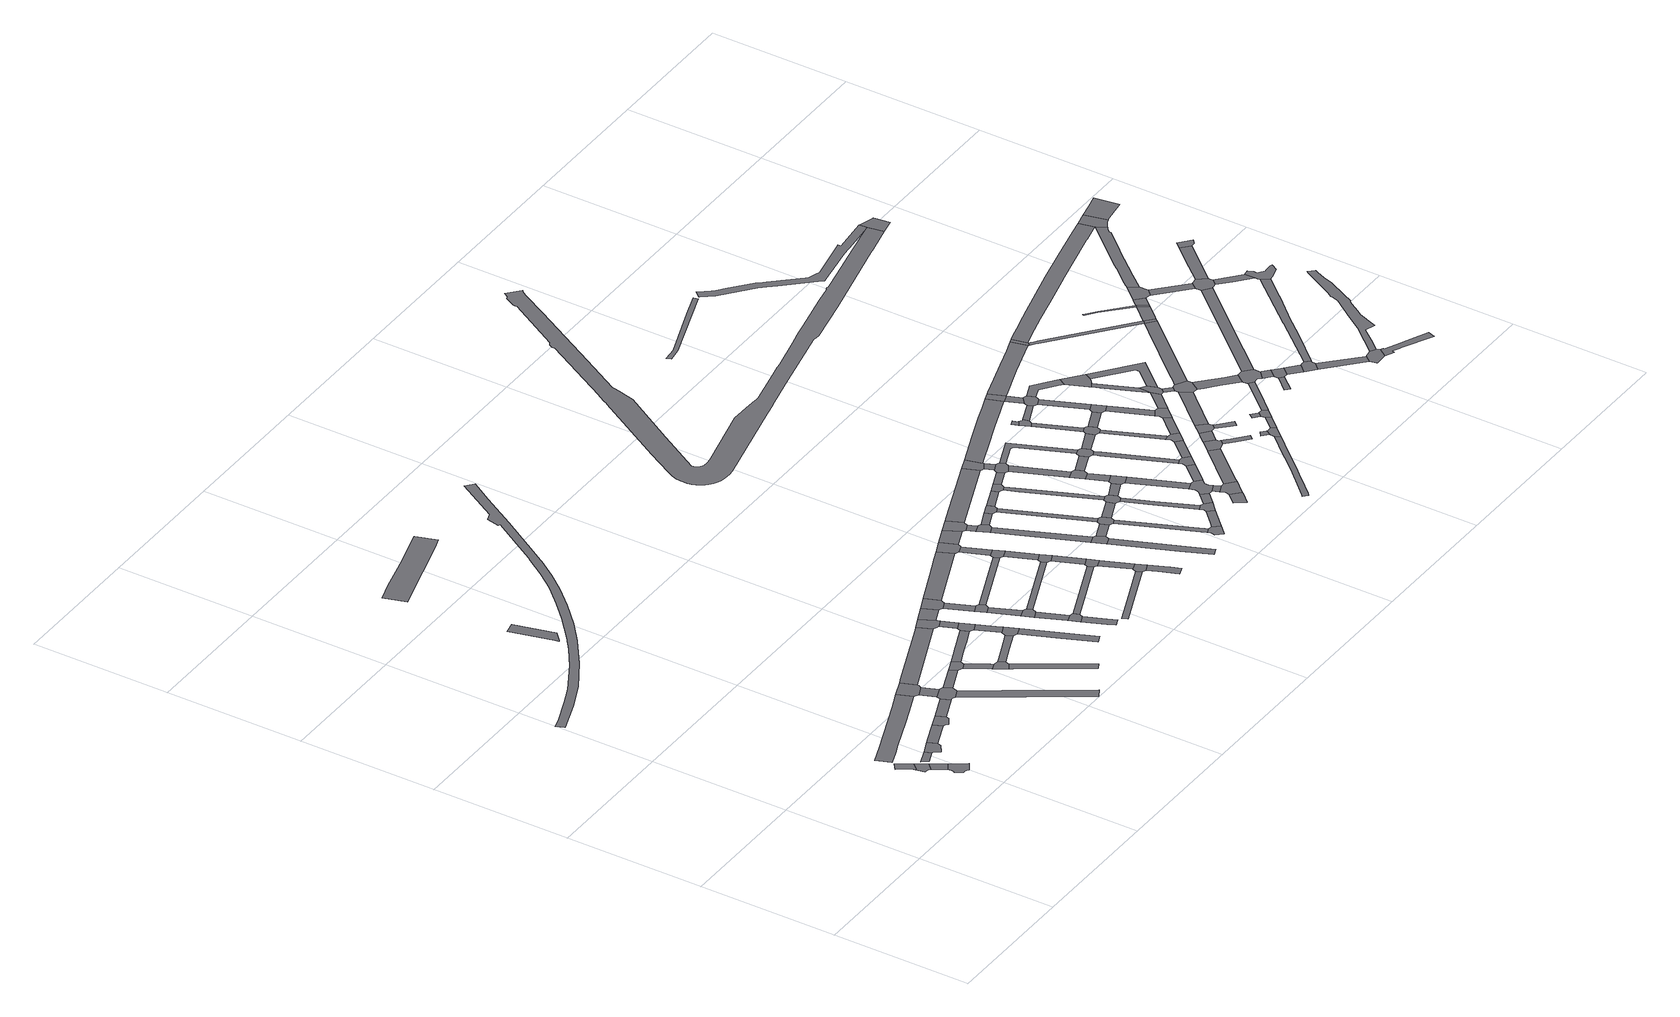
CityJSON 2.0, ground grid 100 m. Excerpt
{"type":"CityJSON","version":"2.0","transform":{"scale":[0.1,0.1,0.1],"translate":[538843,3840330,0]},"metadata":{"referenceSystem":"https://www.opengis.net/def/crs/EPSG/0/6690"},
"CityObjects":{
"road1":{"type":"Road","attributes":{"RoadStructureAttribute.sectionType":"1"},"geometry":[{"type":"MultiSurface","lod":"1","boundaries":[[[0,1,2,3,4,5,6,7,8,9,10]]]}]},
"road2":{"type":"Road","geometry":[{"type":"MultiSurface","lod":"1","boundaries":[[[10,9,11,12,13,14,15,16]]]}]},
"road3":{"type":"Road","attributes":{"RoadStructureAttribute.sectionType":"1"},"geometry":[{"type":"MultiSurface","lod":"1","boundaries":[[[16,15,17,18]]]}]},
"road4":{"type":"Road","geometry":[{"type":"MultiSurface","lod":"1","boundaries":[[[19,18,17,20,21,22,23,24,25,26,27,28,29,30,31,32,33]]]}]},
"road5":{"type":"Road","geometry":[{"type":"MultiSurface","lod":"1","boundaries":[[[34,35,36,37]]]}]},
"road6":{"type":"Road","geometry":[{"type":"MultiSurface","lod":"1","boundaries":[[[38,34,37,39,40,41,42]]]}]},
"road7":{"type":"Road","attributes":{"RoadStructureAttribute.sectionType":"1"},"geometry":[{"type":"MultiSurface","lod":"1","boundaries":[[[43,44,45,46,47,48,49,50,51,52,53]]]}]},
"road8":{"type":"Road","attributes":{"RoadStructureAttribute.sectionType":"1"},"geometry":[{"type":"MultiSurface","lod":"1","boundaries":[[[54,55,38,42,56,57]]]}]},
"road9":{"type":"Road","geometry":[{"type":"MultiSurface","lod":"1","boundaries":[[[58,54,57,59,60,61,62]]]}]},
"road10":{"type":"Road","attributes":{"RoadStructureAttribute.sectionType":"1"},"geometry":[{"type":"MultiSurface","lod":"1","boundaries":[[[63,58,62,64]]]}]},
"road11":{"type":"Road","attributes":{"RoadStructureAttribute.sectionType":"1"},"geometry":[{"type":"MultiSurface","lod":"1","boundaries":[[[65,66,67,68,69,70]]]}]},
"road12":{"type":"Road","geometry":[{"type":"MultiSurface","lod":"1","boundaries":[[[71,43,53,72,73,74,75,76]]]}]},
"road13":{"type":"Road","attributes":{"RoadStructureAttribute.sectionType":"1"},"geometry":[{"type":"MultiSurface","lod":"1","boundaries":[[[73,72,77,78]]]}]},
"road14":{"type":"Road","geometry":[{"type":"MultiSurface","lod":"1","boundaries":[[[79,80,78,77,81,63,64,82,83,84,85,86,87,88,89,90,91]]]}]},
"road15":{"type":"Road","attributes":{"RoadStructureAttribute.sectionType":"1"},"geometry":[{"type":"MultiSurface","lod":"1","boundaries":[[[92,93,86,85,94,95,96,97]]]}]},
"road16":{"type":"Road","attributes":{"RoadStructureAttribute.sectionType":"1"},"geometry":[{"type":"MultiSurface","lod":"1","boundaries":[[[98,91,90,99]]]}]},
"road17":{"type":"Road","attributes":{"RoadStructureAttribute.sectionType":"1"},"geometry":[{"type":"MultiSurface","lod":"1","boundaries":[[[100,101,102,103,104,105,106,107,108,109,110,111,112,113,114,115,116,117,118,119,120,121,122,123,124,125,126,127,128,129,130,131,132,133,134,135,136]]]}]},
"road18":{"type":"Road","geometry":[{"type":"MultiSurface","lod":"1","boundaries":[[[137,98,99,138,139,140]]]}]},
"road19":{"type":"Road","attributes":{"RoadStructureAttribute.sectionType":"1"},"geometry":[{"type":"MultiSurface","lod":"1","boundaries":[[[141,139,138,142,143]]]}]},
"road20":{"type":"Road","attributes":{"RoadStructureAttribute.sectionType":"1"},"geometry":[{"type":"MultiSurface","lod":"1","boundaries":[[[144,145,146,71,76,147]]]}]},
"road21":{"type":"Road","geometry":[{"type":"MultiSurface","lod":"1","boundaries":[[[143,142,148,149,150,151]]]}]},
"road22":{"type":"Road","attributes":{"RoadStructureAttribute.sectionType":"1"},"geometry":[{"type":"MultiSurface","lod":"1","boundaries":[[[152,153,154,155,156,157,158,159,160,161,162]]]}]},
"road23":{"type":"Road","attributes":{"RoadStructureAttribute.sectionType":"1"},"geometry":[{"type":"MultiSurface","lod":"1","boundaries":[[[163,149,148,164,165,166,167,168]]]}]},
"road24":{"type":"Road","attributes":{"RoadStructureAttribute.sectionType":"1"},"geometry":[{"type":"MultiSurface","lod":"1","boundaries":[[[169,170,171,172,173,137,140,174,175,176,177,178]]]}]},
"road25":{"type":"Road","attributes":{"RoadStructureAttribute.sectionType":"1"},"geometry":[{"type":"MultiSurface","lod":"1","boundaries":[[[179,180,181,151,150,182,183]]]}]},
"road26":{"type":"Road","geometry":[{"type":"MultiSurface","lod":"1","boundaries":[[[184,144,147,185,186,187,188,189,190,191]]]}]},
"road27":{"type":"Road","attributes":{"RoadStructureAttribute.sectionType":"1"},"geometry":[{"type":"MultiSurface","lod":"1","boundaries":[[[188,187,192,193]]]}]},
"road28":{"type":"Road","geometry":[{"type":"MultiSurface","lod":"1","boundaries":[[[193,192,194,195,169,178,196,197]]]}]},
"road29":{"type":"Road","attributes":{"RoadStructureAttribute.sectionType":"1"},"geometry":[{"type":"MultiSurface","lod":"1","boundaries":[[[198,197,196,199,200,201]]]}]},
"road30":{"type":"Road","geometry":[{"type":"MultiSurface","lod":"1","boundaries":[[[201,200,179,183,202,203]]]}]},
"road31":{"type":"Road","attributes":{"RoadStructureAttribute.sectionType":"1"},"geometry":[{"type":"MultiSurface","lod":"1","boundaries":[[[204,184,191,205]]]}]},
"road32":{"type":"Road","attributes":{"RoadStructureAttribute.sectionType":"1"},"geometry":[{"type":"MultiSurface","lod":"1","boundaries":[[[206,203,202,207,208,209]]]}]},
"road33":{"type":"Road","geometry":[{"type":"MultiSurface","lod":"1","boundaries":[[[210,204,205,211,212,213,214,215,216,217]]]}]},
"road34":{"type":"Road","attributes":{"RoadStructureAttribute.sectionType":"1"},"geometry":[{"type":"MultiSurface","lod":"1","boundaries":[[[214,213,218,219]]]}]},
"road35":{"type":"Road","geometry":[{"type":"MultiSurface","lod":"1","boundaries":[[[219,218,220,221,222,223]]]}]},
"road36":{"type":"Road","attributes":{"RoadStructureAttribute.sectionType":"1"},"geometry":[{"type":"MultiSurface","lod":"1","boundaries":[[[221,220,224,225]]]}]},
"road37":{"type":"Road","geometry":[{"type":"MultiSurface","lod":"1","boundaries":[[[225,224,226,227,228,229]]]}]},
"road38":{"type":"Road","attributes":{"RoadStructureAttribute.sectionType":"1"},"geometry":[{"type":"MultiSurface","lod":"1","boundaries":[[[227,226,230,231]]]}]},
"road39":{"type":"Road","geometry":[{"type":"MultiSurface","lod":"1","boundaries":[[[231,230,232,233,234,235]]]}]},
"road40":{"type":"Road","attributes":{"RoadStructureAttribute.sectionType":"1"},"geometry":[{"type":"MultiSurface","lod":"1","boundaries":[[[236,233,232,237,238,239,240]]]}]},
"road41":{"type":"Road","attributes":{"RoadStructureAttribute.sectionType":"1"},"geometry":[{"type":"MultiSurface","lod":"1","boundaries":[[[241,242,243,210,217,244]]]}]},
"road42":{"type":"Road","attributes":{"RoadStructureAttribute.sectionType":"1"},"geometry":[{"type":"MultiSurface","lod":"1","boundaries":[[[245,223,222,246]]]}]},
"road43":{"type":"Road","attributes":{"RoadStructureAttribute.sectionType":"1"},"geometry":[{"type":"MultiSurface","lod":"1","boundaries":[[[247,229,228,248]]]}]},
"road44":{"type":"Road","attributes":{"RoadStructureAttribute.sectionType":"1"},"geometry":[{"type":"MultiSurface","lod":"1","boundaries":[[[249,235,234,250,251]]]}]},
"road45":{"type":"Road","attributes":{"RoadStructureAttribute.sectionType":"1"},"geometry":[{"type":"MultiSurface","lod":"1","boundaries":[[[252,253,254,255,256,257,258]]]}]},
"road46":{"type":"Road","geometry":[{"type":"MultiSurface","lod":"1","boundaries":[[[259,241,244,260,261,262,263,264,265,266]]]}]},
"road47":{"type":"Road","attributes":{"RoadStructureAttribute.sectionType":"1"},"geometry":[{"type":"MultiSurface","lod":"1","boundaries":[[[263,262,267,268,269,270]]]}]},
"road48":{"type":"Road","geometry":[{"type":"MultiSurface","lod":"1","boundaries":[[[270,269,245,246,271,272]]]}]},
"road49":{"type":"Road","attributes":{"RoadStructureAttribute.sectionType":"1"},"geometry":[{"type":"MultiSurface","lod":"1","boundaries":[[[272,271,273,274]]]}]},
"road50":{"type":"Road","geometry":[{"type":"MultiSurface","lod":"1","boundaries":[[[274,273,247,248,275,276]]]}]},
"road51":{"type":"Road","attributes":{"RoadStructureAttribute.sectionType":"1"},"geometry":[{"type":"MultiSurface","lod":"1","boundaries":[[[276,275,277,278]]]}]},
"road52":{"type":"Road","geometry":[{"type":"MultiSurface","lod":"1","boundaries":[[[278,277,249,251,279,280]]]}]},
"road53":{"type":"Road","attributes":{"RoadStructureAttribute.sectionType":"1"},"geometry":[{"type":"MultiSurface","lod":"1","boundaries":[[[280,279,281,282]]]}]},
"road54":{"type":"Road","attributes":{"RoadStructureAttribute.sectionType":"1"},"geometry":[{"type":"MultiSurface","lod":"1","boundaries":[[[283,259,266,284]]]}]},
"road55":{"type":"Road","geometry":[{"type":"MultiSurface","lod":"1","boundaries":[[[282,281,252,258,285,286]]]}]},
"road56":{"type":"Road","attributes":{"RoadStructureAttribute.sectionType":"1"},"geometry":[{"type":"MultiSurface","lod":"1","boundaries":[[[287,288,289,286,285,290,291,292]]]}]},
"road57":{"type":"Road","geometry":[{"type":"MultiSurface","lod":"1","boundaries":[[[293,283,284,294,295,296,297,298]]]}]},
"road58":{"type":"Road","attributes":{"RoadStructureAttribute.sectionType":"1"},"geometry":[{"type":"MultiSurface","lod":"1","boundaries":[[[299,296,295,300,301]]]}]},
"road59":{"type":"Road","geometry":[{"type":"MultiSurface","lod":"1","boundaries":[[[301,300,302,303,304,305]]]}]},
"road60":{"type":"Road","attributes":{"RoadStructureAttribute.sectionType":"1"},"geometry":[{"type":"MultiSurface","lod":"1","boundaries":[[[303,302,306,307]]]}]},
"road61":{"type":"Road","geometry":[{"type":"MultiSurface","lod":"1","boundaries":[[[307,306,308,309,310,311]]]}]},
"road62":{"type":"Road","attributes":{"RoadStructureAttribute.sectionType":"1"},"geometry":[{"type":"MultiSurface","lod":"1","boundaries":[[[312,305,304,313]]]}]},
"road63":{"type":"Road","attributes":{"RoadStructureAttribute.sectionType":"1"},"geometry":[{"type":"MultiSurface","lod":"1","boundaries":[[[314,309,308,315,316,317]]]}]},
"road64":{"type":"Road","attributes":{"RoadStructureAttribute.sectionType":"1"},"geometry":[{"type":"MultiSurface","lod":"1","boundaries":[[[318,311,310,319]]]}]},
"road65":{"type":"Road","geometry":[{"type":"MultiSurface","lod":"1","boundaries":[[[320,321,312,313,322,323,324]]]}]},
"road66":{"type":"Road","attributes":{"RoadStructureAttribute.sectionType":"1"},"geometry":[{"type":"MultiSurface","lod":"1","boundaries":[[[323,322,325,326]]]}]},
"road67":{"type":"Road","geometry":[{"type":"MultiSurface","lod":"1","boundaries":[[[326,325,318,319,327,328,329,330]]]}]},
"road68":{"type":"Road","attributes":{"RoadStructureAttribute.sectionType":"1"},"geometry":[{"type":"MultiSurface","lod":"1","boundaries":[[[331,332,293,298,333]]]}]},
"road69":{"type":"Road","attributes":{"RoadStructureAttribute.sectionType":"1"},"geometry":[{"type":"MultiSurface","lod":"1","boundaries":[[[334,335,336,328,327,337,338,339,340,341]]]}]},
"road70":{"type":"Road","attributes":{"RoadStructureAttribute.sectionType":"1"},"geometry":[{"type":"MultiSurface","lod":"1","boundaries":[[[342,320,324,343]]]}]},
"road71":{"type":"Road","geometry":[{"type":"MultiSurface","lod":"1","boundaries":[[[341,340,344,345,346,347,348,349]]]}]},
"road72":{"type":"Road","attributes":{"RoadStructureAttribute.sectionType":"1"},"geometry":[{"type":"MultiSurface","lod":"1","boundaries":[[[350,330,329,351]]]}]},
"road73":{"type":"Road","geometry":[{"type":"MultiSurface","lod":"1","boundaries":[[[352,342,343,353,354,355,356]]]}]},
"road74":{"type":"Road","attributes":{"RoadStructureAttribute.sectionType":"1"},"geometry":[{"type":"MultiSurface","lod":"1","boundaries":[[[357,354,353,358,359,360,361]]]}]},
"road75":{"type":"Road","attributes":{"RoadStructureAttribute.sectionType":"1"},"geometry":[{"type":"MultiSurface","lod":"1","boundaries":[[[362,363,349,348,364,365]]]}]},
"road76":{"type":"Road","geometry":[{"type":"MultiSurface","lod":"1","boundaries":[[[361,360,350,351,366,367,368,369]]]}]},
"road77":{"type":"Road","attributes":{"RoadStructureAttribute.sectionType":"1"},"geometry":[{"type":"MultiSurface","lod":"1","boundaries":[[[370,352,356,371]]]}]},
"road78":{"type":"Road","attributes":{"RoadStructureAttribute.sectionType":"1"},"geometry":[{"type":"MultiSurface","lod":"1","boundaries":[[[372,367,366,373,374,375,376]]]}]},
"road79":{"type":"Road","geometry":[{"type":"MultiSurface","lod":"1","boundaries":[[[376,375,377,362,365,378,379]]]}]},
"road80":{"type":"Road","attributes":{"RoadStructureAttribute.sectionType":"1"},"geometry":[{"type":"MultiSurface","lod":"1","boundaries":[[[380,369,368,381]]]}]},
"road81":{"type":"Road","geometry":[{"type":"MultiSurface","lod":"1","boundaries":[[[382,331,333,383,384,385,386,387]]]}]},
"road82":{"type":"Road","attributes":{"RoadStructureAttribute.sectionType":"1"},"geometry":[{"type":"MultiSurface","lod":"1","boundaries":[[[386,385,388,389]]]}]},
"road83":{"type":"Road","geometry":[{"type":"MultiSurface","lod":"1","boundaries":[[[389,388,370,371,390,391,392,393]]]}]},
"road84":{"type":"Road","attributes":{"RoadStructureAttribute.sectionType":"1"},"geometry":[{"type":"MultiSurface","lod":"1","boundaries":[[[394,379,378,395]]]}]},
"road85":{"type":"Road","attributes":{"RoadStructureAttribute.sectionType":"1"},"geometry":[{"type":"MultiSurface","lod":"1","boundaries":[[[391,390,396,397]]]}]},
"road86":{"type":"Road","geometry":[{"type":"MultiSurface","lod":"1","boundaries":[[[397,396,398,399,400,401]]]}]},
"road87":{"type":"Road","attributes":{"RoadStructureAttribute.sectionType":"1"},"geometry":[{"type":"MultiSurface","lod":"1","boundaries":[[[399,398,402,403]]]}]},
"road88":{"type":"Road","geometry":[{"type":"MultiSurface","lod":"1","boundaries":[[[403,402,380,381,404,405]]]}]},
"road89":{"type":"Road","attributes":{"RoadStructureAttribute.sectionType":"1"},"geometry":[{"type":"MultiSurface","lod":"1","boundaries":[[[406,407,408,409,410]]]}]},
"road90":{"type":"Road","attributes":{"RoadStructureAttribute.sectionType":"1"},"geometry":[{"type":"MultiSurface","lod":"1","boundaries":[[[405,404,411,412]]]}]},
"road91":{"type":"Road","geometry":[{"type":"MultiSurface","lod":"1","boundaries":[[[412,411,413,414,394,395,415,416,417,418,419,420,421,422,423,424]]]}]},
"road92":{"type":"Road","attributes":{"RoadStructureAttribute.sectionType":"1"},"geometry":[{"type":"MultiSurface","lod":"1","boundaries":[[[419,418,425,426]]]}]},
"road93":{"type":"Road","geometry":[{"type":"MultiSurface","lod":"1","boundaries":[[[427,426,425,428,429,406,410,430,431,432]]]}]},
"road94":{"type":"Road","attributes":{"RoadStructureAttribute.sectionType":"1"},"geometry":[{"type":"MultiSurface","lod":"1","boundaries":[[[433,401,400,434]]]}]},
"road95":{"type":"Road","attributes":{"RoadStructureAttribute.sectionType":"1"},"geometry":[{"type":"MultiSurface","lod":"1","boundaries":[[[435,393,392,436,437,438,439,440]]]}]},
"road96":{"type":"Road","attributes":{"RoadStructureAttribute.sectionType":"1"},"geometry":[{"type":"MultiSurface","lod":"1","boundaries":[[[441,424,423,442]]]}]},
"road97":{"type":"Road","geometry":[{"type":"MultiSurface","lod":"1","boundaries":[[[440,439,433,434,443,444,445,446]]]}]},
"road98":{"type":"Road","attributes":{"RoadStructureAttribute.sectionType":"1"},"geometry":[{"type":"MultiSurface","lod":"1","boundaries":[[[447,448,444,443,449,450,451,452]]]}]},
"road99":{"type":"Road","attributes":{"RoadStructureAttribute.sectionType":"1"},"geometry":[{"type":"MultiSurface","lod":"1","boundaries":[[[453,454,455,456,382,387,457,458,459,460,461,462]]]}]},
"road100":{"type":"Road","geometry":[{"type":"MultiSurface","lod":"1","boundaries":[[[452,451,463,441,442,464,465]]]}]},
"road101":{"type":"Road","attributes":{"RoadStructureAttribute.sectionType":"1"},"geometry":[{"type":"MultiSurface","lod":"1","boundaries":[[[466,432,431,467,468,469]]]}]},
"road102":{"type":"Road","attributes":{"RoadStructureAttribute.sectionType":"1"},"geometry":[{"type":"MultiSurface","lod":"1","boundaries":[[[470,446,445,471]]]}]},
"road103":{"type":"Road","geometry":[{"type":"MultiSurface","lod":"1","boundaries":[[[472,473,474,475,476]]]}]},
"road104":{"type":"Road","attributes":{"RoadStructureAttribute.sectionType":"1"},"geometry":[{"type":"MultiSurface","lod":"1","boundaries":[[[477,465,464,478]]]}]},
"road105":{"type":"Road","geometry":[{"type":"MultiSurface","lod":"1","boundaries":[[[479,480,476,475,481,482,483,484]]]}]},
"road106":{"type":"Road","attributes":{"RoadStructureAttribute.sectionType":"1"},"geometry":[{"type":"MultiSurface","lod":"1","boundaries":[[[485,486,487,488,489,490,491,492,493,494,495,496,497,498,499]]]}]},
"road107":{"type":"Road","attributes":{"RoadStructureAttribute.sectionType":"1"},"geometry":[{"type":"MultiSurface","lod":"1","boundaries":[[[500,482,481,501,502,503]]]}]},
"road108":{"type":"Road","geometry":[{"type":"MultiSurface","lod":"1","boundaries":[[[504,503,502,505,470,471,506,507,508,509,510]]]}]},
"road109":{"type":"Road","attributes":{"RoadStructureAttribute.sectionType":"1"},"geometry":[{"type":"MultiSurface","lod":"1","boundaries":[[[511,507,506,512,513]]]}]},
"road110":{"type":"Road","geometry":[{"type":"MultiSurface","lod":"1","boundaries":[[[514,466,469,515,516,517,518,519]]]}]},
"road111":{"type":"Road","geometry":[{"type":"MultiSurface","lod":"1","boundaries":[[[513,512,520,477,478,521,522]]]}]},
"road112":{"type":"Road","attributes":{"RoadStructureAttribute.sectionType":"1"},"geometry":[{"type":"MultiSurface","lod":"1","boundaries":[[[523,484,483,524]]]}]},
"road113":{"type":"Road","attributes":{"RoadStructureAttribute.sectionType":"1"},"geometry":[{"type":"MultiSurface","lod":"1","boundaries":[[[525,510,509,526]]]}]},
"road114":{"type":"Road","attributes":{"RoadStructureAttribute.sectionType":"1"},"geometry":[{"type":"MultiSurface","lod":"1","boundaries":[[[527,528,514,519,529]]]}]},
"road115":{"type":"Road","geometry":[{"type":"MultiSurface","lod":"1","boundaries":[[[530,531,532,533,534,535,536,516,515]]]}]},
"road116":{"type":"Road","geometry":[{"type":"MultiSurface","lod":"1","boundaries":[[[537,453,462,538,539]]]}]},
"road117":{"type":"Road","attributes":{"RoadStructureAttribute.sectionType":"1"},"geometry":[{"type":"MultiSurface","lod":"1","boundaries":[[[540,541,542,522,521,543,544]]]}]},
"road118":{"type":"Road","attributes":{"RoadStructureAttribute.sectionType":"1"},"geometry":[{"type":"MultiSurface","lod":"1","boundaries":[[[539,538,545,546]]]}]},
"road119":{"type":"Road","geometry":[{"type":"MultiSurface","lod":"1","boundaries":[[[547,546,545,548,523,524,549,550,551,552,553,554]]]}]},
"road120":{"type":"Road","geometry":[{"type":"MultiSurface","lod":"1","boundaries":[[[555,527,529,556,557,558,559,560]]]}]},
"road121":{"type":"Road","attributes":{"RoadStructureAttribute.sectionType":"1"},"geometry":[{"type":"MultiSurface","lod":"1","boundaries":[[[551,550,561,562]]]}]},
"road122":{"type":"Road","geometry":[{"type":"MultiSurface","lod":"1","boundaries":[[[562,561,563,564,525,526,565,566]]]}]},
"road123":{"type":"Road","geometry":[{"type":"MultiSurface","lod":"1","boundaries":[[[567,568,569,570,571,572]]]}]},
"road124":{"type":"Road","attributes":{"RoadStructureAttribute.sectionType":"1"},"geometry":[{"type":"MultiSurface","lod":"1","boundaries":[[[573,566,565,574,575,576]]]}]},
"road125":{"type":"Road","geometry":[{"type":"MultiSurface","lod":"1","boundaries":[[[577,578,579,580,581,582,583,558,557]]]}]},
"road126":{"type":"Road","geometry":[{"type":"MultiSurface","lod":"1","boundaries":[[[584,572,571,485,499,585,586]]]}]},
"road127":{"type":"Road","geometry":[{"type":"MultiSurface","lod":"1","boundaries":[[[576,575,587,540,544,588,589,590]]]}]},
"road128":{"type":"Road","attributes":{"RoadStructureAttribute.sectionType":"1"},"geometry":[{"type":"MultiSurface","lod":"1","boundaries":[[[591,592,554,553,593,594,595,596]]]}]},
"road129":{"type":"Road","attributes":{"RoadStructureAttribute.sectionType":"1"},"geometry":[{"type":"MultiSurface","lod":"1","boundaries":[[[597,598,599,600,601,602,603,604,605,606]]]}]},
"road130":{"type":"Road","attributes":{"RoadStructureAttribute.sectionType":"1"},"geometry":[{"type":"MultiSurface","lod":"1","boundaries":[[[607,608,586,585,609]]]}]},
"road131":{"type":"Road","attributes":{"RoadStructureAttribute.sectionType":"1"},"geometry":[{"type":"MultiSurface","lod":"1","boundaries":[[[610,611,555,560,612,613,614]]]}]},
"road132":{"type":"Road","attributes":{"RoadStructureAttribute.sectionType":"1"},"geometry":[{"type":"MultiSurface","lod":"1","boundaries":[[[615,590,589,616]]]}]},
"road133":{"type":"Road","geometry":[{"type":"MultiSurface","lod":"1","boundaries":[[[617,618,619,620,621]]]}]},
"road134":{"type":"Road","attributes":{"RoadStructureAttribute.sectionType":"1"},"geometry":[{"type":"MultiSurface","lod":"1","boundaries":[[[622,623,624,625,626,627,628,629,630,631,632,633,634,635,636,637,638,639,640,641,642,643,644,645,646,647,648,649,650,651,652,653,654,655,656,657,658,659,660,661,662,663,664,665,666,667,668,669,670,671,672,673,674,675,676,677,678,679,680,681,682,683,684,685,686,687,688,689,690,691,692,693,694,695,696,697,698,699,700,701,702,703,704,705,706,707,708,709,710,711]]]}]},
"road135":{"type":"Road","attributes":{"RoadStructureAttribute.sectionType":"1"},"geometry":[{"type":"MultiSurface","lod":"1","boundaries":[[[712,621,620,607,609,713]]]}]},
"road136":{"type":"Road","attributes":{"RoadStructureAttribute.sectionType":"1"},"geometry":[{"type":"MultiSurface","lod":"1","boundaries":[[[714,715,716,717,718,615,719]]]}]},
"road137":{"type":"Road","attributes":{"RoadStructureAttribute.sectionType":"1"},"geometry":[{"type":"MultiSurface","lod":"1","boundaries":[[[720,721,722,723,724,725,537,539,726,727,728,729]]]}]},
"road138":{"type":"Road","geometry":[{"type":"MultiSurface","lod":"1","boundaries":[[[596,595,730,715,714,731,732,733,734,735]]]}]},
"road139":{"type":"Road","geometry":[{"type":"MultiSurface","lod":"1","boundaries":[[[736,737,738,719,615,616,739,740,741,742]]]}]},
"road140":{"type":"Road","attributes":{"RoadStructureAttribute.sectionType":"1"},"geometry":[{"type":"MultiSurface","lod":"1","boundaries":[[[740,739,743,744]]]}]},
"road141":{"type":"Road","geometry":[{"type":"MultiSurface","lod":"1","boundaries":[[[745,744,743,610,614,746,747,748,749]]]}]},
"road142":{"type":"Road","attributes":{"RoadStructureAttribute.sectionType":"1"},"geometry":[{"type":"MultiSurface","lod":"1","boundaries":[[[750,712,713,751,752]]]}]},
"road143":{"type":"Road","attributes":{"RoadStructureAttribute.sectionType":"1"},"geometry":[{"type":"MultiSurface","lod":"1","boundaries":[[[753,754,735,734,755,756,757,758,742,741]]]}]},
"road144":{"type":"Road","attributes":{"RoadStructureAttribute.sectionType":"1"},"geometry":[{"type":"MultiSurface","lod":"1","boundaries":[[[759,760,748,747,761,762,763,764,765]]]}]},
"road145":{"type":"Road","geometry":[{"type":"MultiSurface","lod":"1","boundaries":[[[766,720,729,767,768]]]}]},
"road146":{"type":"Road","geometry":[{"type":"MultiSurface","lod":"1","boundaries":[[[769,770,771,772,773]]]}]},
"road147":{"type":"Road","geometry":[{"type":"MultiSurface","lod":"1","boundaries":[[[774,765,764,775,776,750,752,777,778,779,780,781,782,783]]]}]},
"road148":{"type":"Road","attributes":{"RoadStructureAttribute.sectionType":"1"},"geometry":[{"type":"MultiSurface","lod":"1","boundaries":[[[784,781,780,785,786]]]}]},
"road149":{"type":"Road","geometry":[{"type":"MultiSurface","lod":"1","boundaries":[[[787,786,785,788,769,773,789,790,791,792]]]}]},
"road150":{"type":"Road","attributes":{"RoadStructureAttribute.sectionType":"1"},"geometry":[{"type":"MultiSurface","lod":"1","boundaries":[[[793,794,795,796,745,749,797,798,799,800]]]}]},
"road151":{"type":"Road","attributes":{"RoadStructureAttribute.sectionType":"1"},"geometry":[{"type":"MultiSurface","lod":"1","boundaries":[[[792,791,801,802]]]}]},
"road152":{"type":"Road","attributes":{"RoadStructureAttribute.sectionType":"1"},"geometry":[{"type":"MultiSurface","lod":"1","boundaries":[[[803,804,805,806,768,767,807,808,809,793,810]]]}]},
"road153":{"type":"Road","geometry":[{"type":"MultiSurface","lod":"1","boundaries":[[[811,812,813,802,801,814,815,816,817]]]}]},
"road154":{"type":"Road","attributes":{"RoadStructureAttribute.sectionType":"1"},"geometry":[{"type":"MultiSurface","lod":"1","boundaries":[[[815,814,818,819]]]}]},
"road155":{"type":"Road","attributes":{"RoadStructureAttribute.sectionType":"1"},"geometry":[{"type":"MultiSurface","lod":"1","boundaries":[[[820,821,822,823,824,825,826,827,828,829,830,831,832,833,834,835,836,837,838,839,840,841,842,843,844,845,846,847,848,849,850,851,852,853,854,855,669,856]]]}]},
"road156":{"type":"Road","geometry":[{"type":"MultiSurface","lod":"1","boundaries":[[[810,793,800,857]]]}]},
"road157":{"type":"Road","geometry":[{"type":"MultiSurface","lod":"1","boundaries":[[[858,819,818,859,860,861,862,863,864]]]}]},
"road158":{"type":"Road","attributes":{"RoadStructureAttribute.sectionType":"1"},"geometry":[{"type":"MultiSurface","lod":"1","boundaries":[[[865,866,867,868,783,782,869,870,871,872,873]]]}]},
"road159":{"type":"Road","attributes":{"RoadStructureAttribute.sectionType":"1"},"geometry":[{"type":"MultiSurface","lod":"1","boundaries":[[[874,875,876,877,878,879,880,881]]]}]},
"road160":{"type":"Road","attributes":{"RoadStructureAttribute.sectionType":"1"},"geometry":[{"type":"MultiSurface","lod":"1","boundaries":[[[880,810,857,882,883]]]}]},
"road161":{"type":"Road","geometry":[{"type":"MultiSurface","lod":"1","boundaries":[[[881,880,883,884]]]}]},
"road162":{"type":"Road","attributes":{"RoadStructureAttribute.sectionType":"1"},"geometry":[{"type":"MultiSurface","lod":"1","boundaries":[[[885,886,887,881,884,888,889]]]}]},
"road163":{"type":"Road","attributes":{"RoadStructureAttribute.sectionType":"1"},"geometry":[{"type":"MultiSurface","lod":"1","boundaries":[[[890,891,892,893,894,863,862,895,896,897,898,899,900,901]]]}]},
"road164":{"type":"Road","attributes":{"RoadStructureAttribute.sectionType":"1"},"geometry":[{"type":"MultiSurface","lod":"1","boundaries":[[[902,903,904,905,906,907,908,909,766,768,910,911,912,913,914,915,916,917,918,919,920,921]]]}]},
"road165":{"type":"Road","attributes":{"RoadStructureAttribute.sectionType":"1"},"geometry":[{"type":"MultiSurface","lod":"1","boundaries":[[[922,923,924,811,817,925,926,927,928,929,930,931]]]}]},
"road166":{"type":"Road","geometry":[{"type":"MultiSurface","lod":"1","boundaries":[[[932,933,885,889,934,935,936,937,938,939]]]}]},
"road167":{"type":"Road","attributes":{"RoadStructureAttribute.sectionType":"1"},"geometry":[{"type":"MultiSurface","lod":"1","boundaries":[[[937,936,940,941]]]}]},
"road168":{"type":"Road","attributes":{"RoadStructureAttribute.sectionType":"1"},"geometry":[{"type":"MultiSurface","lod":"1","boundaries":[[[942,943,944,945,946,947,948,949,950,858,864,951,952,953,954,955,956,957,958,959,960,961,962,963,964]]]}]},
"road169":{"type":"Road","geometry":[{"type":"MultiSurface","lod":"1","boundaries":[[[965,966,941,940,967,968,969,865,873,970,971,972,973,974,975]]]}]},
"road170":{"type":"Road","geometry":[{"type":"MultiSurface","lod":"1","boundaries":[[[976,977,856,669,668,978,979,980]]]}]},
"road171":{"type":"Road","attributes":{"RoadStructureAttribute.sectionType":"1"},"geometry":[{"type":"MultiSurface","lod":"1","boundaries":[[[981,973,972,982,983,984]]]}]},
"road172":{"type":"Road","attributes":{"RoadStructureAttribute.sectionType":"1"},"geometry":[{"type":"MultiSurface","lod":"1","boundaries":[[[985,986,987,988,989,990,991,992,993,994,995,996,997,998,999,1000,932,939,1001,1002,1003,1004,1005,1006,1007,1008,1009,1010,1011]]]}]},
"road173":{"type":"Road","attributes":{"RoadStructureAttribute.sectionType":"1"},"geometry":[{"type":"MultiSurface","lod":"1","boundaries":[[[1012,1013,1014,1015,965,975,1016,1017,1018,1019]]]}]},
"road174":{"type":"Road","attributes":{"RoadStructureAttribute.sectionType":"1"},"geometry":[{"type":"MultiSurface","lod":"1","boundaries":[[[1020,984,983,1021,1022,922,931,1023,1024,1025,1026,1027,1028,1029,1030,1031]]]}]},
"road175":{"type":"Road","geometry":[{"type":"MultiSurface","lod":"1","boundaries":[[[1032,1012,1019,1033,1034,1035,1036]]]}]},
"road176":{"type":"Road","geometry":[{"type":"MultiSurface","lod":"1","boundaries":[[[1037,902,921,985,1011,1038,1039,1040,1041]]]}]},
"road177":{"type":"Road","attributes":{"RoadStructureAttribute.sectionType":"1"},"geometry":[{"type":"MultiSurface","lod":"1","boundaries":[[[1042,1043,1037,1041,1044,1045,1046,1047]]]}]}
},
"vertices":[
[851,619,0],[836,643,0],[820,666,0],[802,697,0],[755,661,0],[771,639,0],[788,613,0],[803,590,0],[819,562,0],[827,549,0],[868,592,0],
[818,545,0],[834,484,0],[850,483,0],[863,479,0],[874,468,0],[920,512,0],
[933,380,0],[985,413,0],
[992,402,0],[935,372,0],[937,366,0],[937,360,0],[937,352,0],[936,345,0],[933,334,0],[928,326,0],[961,276,0],[974,276,0],[983,274,0],[990,271,0],[997,267,0],[1002,262,0],[1060,300,0],
[1015,609,0],[914,568,0],[946,527,0],[1034,563,0],
[1116,651,0],[1051,557,0],[1075,519,0],[1134,558,0],[1142,586,0],
[1455,1099,0],[1324,1045,0],[900,872,0],[768,821,0],[809,715,0],[909,755,0],[990,788,0],[1109,835,0],[1228,883,0],[1344,930,0],[1499,993,0],
[1297,725,0],[1133,658,0],[1179,601,0],[1324,661,0],
[1391,764,0],[1347,652,0],[1355,640,0],[1413,678,0],[1417,699,0],
[1565,835,0],[1591,771,0],
[804,3237,0],[811,3211,0],[817,3216,0],[880,3274,0],[809,3567,0],[727,3547,0],
[1576,1149,0],[1529,976,0],[1607,1008,0],[1616,1032,0],[1617,1035,0],[1620,1043,0],
[1574,868,0],[1652,901,0],
[1682,888,0],[1675,891,0],[1566,841,0],[1606,777,0],[1626,776,0],[1629,771,0],[1632,767,0],[1697,796,0],[1699,802,0],[1705,821,0],[1708,832,0],[1709,835,0],[1684,889,0],
[1939,423,0],[1852,556,0],[1803,504,0],[1877,389,0],[2127,6,0],[2186,42,0],
[1866,965,0],[1889,910,0],
[1936,4641,0],[1757,4335,0],[1705,4317,0],[1683,4224,0],[1698,4219,0],[1573,4016,0],[1482,3869,0],[1467,3845,0],[1378,3716,0],[1277,3583,0],[1153,3452,0],[1035,3335,0],[871,3196,0],[851,3179,0],[843,3172,0],[769,3115,0],[615,3011,0],[389,2879,0],[260,2823,0],[63,2746,0],[3,2728,0],[25,2669,0],[248,2750,0],[447,2840,0],[673,2974,0],[869,3114,0],[875,3118,0],[1023,3238,0],[1174,3384,0],[1300,3518,0],[1399,3644,0],[1495,3780,0],[1501,3790,0],[1603,3951,0],[1748,4185,0],[1893,4431,0],[1992,4591,0],
[1948,999,0],[1924,897,0],[1969,919,0],[1978,947,0],
[2059,776,0],[2024,738,0],[2071,756,0],
[2148,1391,0],[2120,1378,0],[1605,1161,0],[2195,1288,0],
[2079,650,0],[2122,677,0],[2134,707,0],[2105,748,0],
[1299,4608,0],[1147,4564,0],[995,4520,0],[944,4506,0],[743,4455,0],[612,4413,0],[663,4254,0],[732,4274,0],[995,4352,0],[1266,4432,0],[1347,4458,0],
[2235,501,0],[2087,638,0],[2094,627,0],[2179,495,0],[2387,174,0],[2431,199,0],
[2272,1136,0],[2188,1101,0],[2147,1083,0],[2099,1063,0],[2018,1029,0],[2077,989,0],[2130,1011,0],[2161,1025,0],[2188,1036,0],[2294,1081,0],
[2380,867,0],[2243,808,0],[2139,762,0],[2266,764,0],[2402,822,0],
[2233,1429,0],[2202,1286,0],[2224,1278,0],[2237,1274,0],[2292,1297,0],[2286,1311,0],[2283,1320,0],[2281,1325,0],
[2282,1166,0],[2338,1189,0],
[2278,1152,0],[2276,1149,0],[2324,1068,0],[2379,1091,0],
[2442,941,0],[2380,934,0],[2393,903,0],[2449,926,0],
[2432,810,0],[2488,833,0],
[2342,1478,0],[2390,1372,0],
[2600,565,0],[2541,552,0],[2633,332,0],[2688,355,0],
[2446,1525,0],[2397,1369,0],[2418,1360,0],[2420,1360,0],[2474,1384,0],[2473,1385,0],[2483,1406,0],[2486,1413,0],
[2497,1176,0],[2552,1199,0],
[2528,1101,0],[2583,1124,0],[2596,1151,0],[2579,1188,0],
[2613,898,0],[2669,921,0],
[2646,820,0],[2701,843,0],[2713,872,0],[2697,909,0],
[2729,620,0],[2785,643,0],
[2761,543,0],[2817,567,0],[2828,595,0],[2812,632,0],
[2877,422,0],[2812,421,0],[2828,387,0],[2851,334,0],[2906,358,0],
[2923,1731,0],[2853,1701,0],[2683,1627,0],[2970,1620,0],
[3065,1393,0],[3082,1354,0],
[3183,1113,0],[3198,1076,0],
[3299,837,0],[2983,660,0],[3315,799,0],
[3418,550,0],[3119,424,0],[2933,346,0],[2950,309,0],[3226,425,0],[3348,477,0],[3434,512,0],
[3020,1772,0],[2978,1617,0],[2998,1609,0],[2999,1608,0],[3055,1630,0],[3056,1632,0],[3066,1654,0],[3069,1659,0],
[3020,1557,0],[3029,1533,0],[3075,1420,0],[3133,1444,0],
[3108,1344,0],[3165,1368,0],
[3193,1141,0],[3250,1165,0],
[3225,1065,0],[3282,1089,0],
[3310,864,0],[3366,887,0],
[3341,788,0],[3398,812,0],
[3430,578,0],[3486,601,0],
[3143,1824,0],[3200,1712,0],
[3462,502,0],[3517,525,0],
[3574,392,0],[3568,406,0],[3558,429,0],[3492,428,0],[3546,300,0],[3603,324,0],
[3245,1867,0],[3205,1710,0],[3225,1702,0],[3280,1726,0],[3288,1747,0],[3292,1755,0],
[3290,1701,0],[3250,1641,0],[3306,1664,0],
[3286,1556,0],[3341,1579,0],[3353,1606,0],[3333,1654,0],
[3535,960,0],[3591,983,0],
[3575,866,0],[3631,889,0],[3640,916,0],[3617,972,0],
[3449,1703,0],[3469,1656,0],
[3822,431,0],[3757,431,0],[3841,232,0],[3896,255,0],
[3737,1022,0],[3760,966,0],
[3526,1735,0],[3500,1724,0],[3498,1646,0],[3535,1661,0],[3546,1688,0],
[3749,1049,0],[3785,1066,0],
[3789,954,0],[3825,972,0],[3835,999,0],[3813,1054,0],
[3788,2088,0],[3279,1881,0],[3833,1977,0],
[4052,434,0],[4048,441,0],[3905,782,0],[3868,767,0],[4009,433,0],[4012,426,0],[4023,398,0],[4061,414,0],
[3677,1798,0],[3696,1752,0],
[4033,373,0],[4027,346,0],[4069,302,0],[4122,354,0],[4133,364,0],[4090,408,0],
[3964,1118,0],[3985,1062,0],
[3753,1830,0],[3726,1739,0],[3761,1755,0],[3761,1756,0],[3773,1783,0],
[3803,1656,0],[3766,1643,0],[3767,1641,0],[3975,1144,0],[4014,1160,0],
[4216,528,0],[4120,434,0],[4207,435,0],[4258,486,0],
[4016,1050,0],[4052,1066,0],[4063,1093,0],[4040,1149,0],
[3871,1879,0],[3892,1834,0],
[4136,867,0],[4099,852,0],[4100,851,0],[4213,581,0],[4251,597,0],
[4223,556,0],[4321,547,0],[4279,589,0],
[4155,1200,0],[4177,1143,0],
[3875,2123,0],[3841,1974,0],[3846,1972,0],[3857,1968,0],[3912,2001,0],[3908,2009,0],
[3884,1905,0],[3941,1930,0],
[3920,1823,0],[3973,1857,0],[3986,1883,0],[3968,1919,0],
[4355,664,0],[4397,621,0],
[4071,1462,0],[4129,1486,0],
[4110,1367,0],[4169,1391,0],[4180,1419,0],[4158,1474,0],
[4168,1228,0],[4227,1253,0],
[4207,1133,0],[4267,1158,0],
[4454,509,0],[4388,437,0],[4441,366,0],[4507,438,0],[4518,450,0],
[4367,754,0],[4426,779,0],
[4382,717,0],[4376,685,0],[4409,619,0],[4417,618,0],[4421,617,0],[4425,621,0],[4481,646,0],[4469,673,0],[4474,706,0],[4484,717,0],[4499,734,0],[4454,774,0],
[4445,574,0],[4503,599,0],
[4512,598,0],[4452,556,0],[4460,539,0],[4567,503,0],[4599,541,0],[4532,597,0],
[4303,1536,0],[4328,1481,0],
[4175,2006,0],[4133,1944,0],[4149,1939,0],[4162,1934,0],[4316,1565,0],[4355,1580,0],
[4574,907,0],[4618,867,0],
[4358,1470,0],[4394,1485,0],[4405,1513,0],[4384,1569,0],
[4414,1440,0],[4413,1442,0],[4371,1439,0],[4377,1424,0],[4570,965,0],[4607,981,0],
[4517,2374,0],[4423,2340,0],[4318,2301,0],[4111,2219,0],[3948,2025,0],[4099,2085,0],[4275,2156,0],[4364,2189,0],[4378,2194,0],[4558,2262,0],
[4581,937,0],[4679,935,0],[4635,974,0],
[4787,881,0],[4617,563,0],[4632,580,0],[4849,825,0],
[4534,1633,0],[4553,1576,0],
[4402,2100,0],[4384,2093,0],[4367,2086,0],[4385,2041,0],[4418,2061,0],
[4756,1111,0],[4801,1071,0],
[4445,2050,0],[4419,2061,0],[4416,1966,0],[4450,1987,0],[4462,2013,0],[4455,2054,0],
[5148,612,0],[5079,534,0],[5069,522,0],[4906,337,0],[4810,237,0],[4697,120,0],[4683,105,0],[4714,76,0],[4728,91,0],[4839,209,0],[4850,222,0],[4906,282,0],[5109,507,0],[5129,529,0],[5168,572,0],
[4564,1714,0],[4537,1676,0],[4544,1660,0],[4580,1676,0],
[4596,1669,0],[4539,1646,0],[4584,1566,0],[4619,1580,0],[4620,1581,0],[4629,1608,0],[4610,1664,0],
[4784,1188,0],[4749,1174,0],[4787,1181,0],
[4856,958,0],[4901,842,0],[4926,872,0],[4920,877,0],[4920,879,0],[4918,902,0],
[4763,1140,0],[4860,1137,0],[4816,1177,0],
[4599,2113,0],[4613,2077,0],
[4759,1727,0],[4780,1672,0],
[4922,1031,0],[4899,1006,0],[4985,975,0],
[4917,827,0],[4965,785,0],[5047,713,0],[5074,744,0],[4992,815,0],[4980,826,0],[4957,845,0],
[4573,2395,0],[4559,2260,0],[4614,2281,0],
[4939,1315,0],[4903,1274,0],[4896,1266,0],[4897,1179,0],[4976,1266,0],
[4607,2141,0],[4656,2182,0],
[4669,2177,0],[4603,2128,0],[4627,2071,0],[4641,2066,0],[4696,2088,0],[4701,2103,0],[4706,2116,0],[4683,2171,0],
[4982,1100,0],[5014,978,0],[5016,977,0],[5044,1006,0],[5043,1015,0],[5041,1037,0],
[4771,1754,0],[4827,1778,0],
[4766,1742,0],[4765,1741,0],[4810,1663,0],[4865,1686,0],
[5142,712,0],[5105,684,0],[5135,658,0],[5148,647,0],[5148,646,0],[5173,685,0],
[4893,1621,0],[4895,1460,0],[4932,1369,0],[4983,1401,0],
[5053,942,0],[5094,905,0],[5125,877,0],[5140,894,0],[5155,912,0],[5140,925,0],[5081,974,0],
[5182,677,0],[5237,648,0],[5212,680,0],
[4944,1341,0],[5041,1338,0],[5049,1347,0],[5012,1396,0],
[4888,2143,0],[4791,2216,0],[4782,2147,0],[4889,2065,0],[4921,2039,0],[4951,2094,0],
[4467,4532,0],[4297,4472,0],[3911,4329,0],[3818,4318,0],[3814,4318,0],[3820,4303,0],[3827,4288,0],[3922,4301,0],[4300,4438,0],[4474,4500,0],
[5291,771,0],[5285,763,0],[5317,736,0],
[5236,1387,0],[5108,1242,0],[5127,1132,0],[5239,1257,0],[5282,1305,0],
[5136,1533,0],[5153,1462,0],
[5270,871,0],[5257,854,0],[5243,838,0],[5288,801,0],[5316,834,0],
[3869,5565,0],[3849,5530,0],[3844,5528,0],[3830,5523,0],[3790,5452,0],[3792,5437,0],[3793,5427,0],[3562,5030,0],[3560,5029,0],[3545,5020,0],[3527,4992,0],[3532,4980,0],[3533,4977,0],[3241,4461,0],[3236,4454,0],[3198,4387,0],[3193,4375,0],[3189,4366,0],[2869,3826,0],[2761,3635,0],[2739,3590,0],[2724,3552,0],[2720,3517,0],[2718,3490,0],[2720,3465,0],[2726,3435,0],[2736,3410,0],[2751,3385,0],[2766,3360,0],[2781,3343,0],[2809,3325,0],[2834,3308,0],[2864,3301,0],[2899,3294,0],[2944,3292,0],[2982,3295,0],[3636,3448,0],[3733,3471,0],[3739,3472,0],[3972,3527,0],[4490,3642,0],[4497,3642,0],[4540,3638,0],[4872,3708,0],[5491,3851,0],[5532,3861,0],[5735,3908,0],[5717,4023,0],[5610,4000,0],[5531,3983,0],[5464,3969,0],[5175,3906,0],[5023,3872,0],[5023,3880,0],[5003,3877,0],[5006,3870,0],[4871,3843,0],[4572,3780,0],[4486,3760,0],[4477,3758,0],[4387,3736,0],[4143,3679,0],[4105,3671,0],[4020,3652,0],[3754,3592,0],[3737,3593,0],[3720,3593,0],[3622,3596,0],[3621,3596,0],[3489,3600,0],[3032,3488,0],[2980,3480,0],[2945,3482,0],[2920,3492,0],[2902,3511,0],[2895,3531,0],[2892,3546,0],[3074,3853,0],[3098,3896,0],[3317,4255,0],[3332,4320,0],[3339,4348,0],[3352,4409,0],[3356,4426,0],[3358,4433,0],[3525,4727,0],[3820,5248,0],[3923,5436,0],[3945,5474,0],[3960,5489,0],
[5348,834,0],[5374,799,0],
[5024,1900,0],[4989,1878,0],[5022,1801,0],[5101,1614,0],[5131,1543,0],[5140,1622,0],
[5135,2581,0],[5121,2577,0],[5039,2548,0],[4884,2498,0],[4725,2446,0],[4587,2400,0],[4624,2284,0],[4885,2377,0],[5158,2463,0],[5161,2465,0],
[4983,1892,0],[5036,1911,0],[5039,1914,0],[5050,1924,0],[5059,1932,0],[5088,1985,0],
[5168,1603,0],[5166,1604,0],[5165,1605,0],[5181,1463,0],[5209,1493,0],[5208,1523,0],[5187,1590,0],
[5235,1412,0],[5260,1444,0],
[5289,1445,0],[5322,1302,0],[5323,1301,0],[5370,1369,0],[5370,1404,0],
[5551,1063,0],[5441,873,0],[5588,1036,0],
[5401,1739,0],[5141,1943,0],[5297,1744,0],[5298,1727,0],[5299,1715,0],[5196,1600,0],
[5534,1223,0],[5467,1282,0],[5359,1270,0],[5383,1249,0],[5437,1202,0],[5547,1105,0],[5595,1169,0],
[5161,2589,0],[5167,2460,0],[5185,2480,0],
[5706,934,0],[5615,833,0],[5631,819,0],[5648,805,0],[5737,909,0],
[5607,1169,0],[5547,1103,0],[5550,1069,0],[5591,1039,0],[5613,1041,0],[5623,1042,0],[5648,1019,0],[5703,1070,0],[5700,1117,0],[5642,1169,0],
[5711,1063,0],[5705,968,0],[5755,1024,0],
[5793,990,0],[5706,937,0],[5739,911,0],[5764,911,0],[5768,911,0],[5818,967,0],
[5763,1974,0],[5695,1898,0],[5369,1534,0],[5327,1487,0],[5383,1419,0],[5467,1514,0],[5609,1675,0],[5826,1919,0],
[5852,836,0],[5902,892,0],
[5780,1997,0],[5233,2439,0],[5217,2452,0],[5199,2468,0],[5197,2434,0],[5217,2419,0],[5762,1976,0],[5782,1995,0],
[5945,892,0],[5922,892,0],[5906,892,0],[5920,775,0],[5966,825,0],[5968,850,0],[5979,862,0],
[6171,550,0],[6205,595,0],
[5457,4054,0],[5452,4074,0],[5451,4073,0],[5293,4042,0],[5136,4009,0],[5116,4015,0],[5053,4035,0],[5037,4053,0],[4867,4235,0],[4852,4252,0],[4828,4277,0],[4819,4286,0],[4734,4358,0],[4667,4414,0],[4618,4456,0],[4595,4474,0],[4578,4496,0],[4568,4509,0],[4535,4553,0],[4495,4508,0],[4498,4503,0],[4530,4464,0],[4559,4430,0],[4564,4425,0],[4778,4248,0],[4820,4205,0],[4868,4153,0],[5066,3943,0],[5075,3932,0],[5134,3943,0],[5205,3955,0],[5221,3957,0],[5392,3989,0],[5447,3995,0],[5448,3993,0],[5459,3995,0],[5712,4078,0],
[5844,1940,0],
[6264,604,0],[6175,530,0],[6182,500,0],[6184,494,0],[6275,498,0],[6317,559,0],[6307,582,0],
[6263,1868,0],[5955,1522,0],[5773,1317,0],[5729,1267,0],[5776,1203,0],[5859,1296,0],[5888,1330,0],[6011,1468,0],[6323,1820,0],
[5716,2290,0],[5638,2354,0],[5635,2356,0],[5634,2350,0],[5633,2344,0],[5704,2287,0],[5890,2115,0],[5898,2124,0],
[5866,1964,0],[5939,2046,0],
[5949,2057,0],
[5940,2172,0],[5907,2134,0],[5905,2132,0],[5996,2110,0],[6002,2117,0],
[6519,458,0],[6485,475,0],[6459,487,0],[6338,542,0],[6338,550,0],[6337,469,0],[6347,489,0],[6395,465,0],[6408,457,0],[6410,457,0],[6622,350,0],[6641,403,0],
[6467,2919,0],[6371,2897,0],[6106,2837,0],[5857,2777,0],[5478,2679,0],[5343,2644,0],[5278,2624,0],[5197,2601,0],[5189,2483,0],[5216,2491,0],[5264,2505,0],[5449,2555,0],[5629,2601,0],[5868,2663,0],[5918,2675,0],[6098,2719,0],[6335,2776,0],[6352,2779,0],[6492,2812,0],[6493,2811,0],
[6563,1616,0],[6239,1237,0],[6234,1231,0],[6168,1074,0],[6268,1190,0],[6275,1198,0],[6279,1203,0],[6470,1412,0],[6471,1415,0],[6606,1566,0],
[6036,2279,0],[6005,2244,0],[6023,2113,0],[6040,2110,0],[6043,2108,0],[6087,2151,0],[6087,2156,0],[6084,2217,0],
[6261,1911,0],[6299,1956,0],
[6797,1413,0],[6788,1399,0],[6669,1179,0],[6647,1141,0],[6648,1129,0],[6631,1079,0],[6515,914,0],[6440,808,0],[6346,699,0],[6358,642,0],[6357,643,0],[6451,758,0],[6523,733,0],[6577,877,0],[6601,911,0],[6648,983,0],[6665,1011,0],[6673,1007,0],[6707,1081,0],[6778,1220,0],[6799,1291,0],[6827,1351,0],[6838,1374,0],
[6344,1961,0],[6302,1956,0],[6262,1910,0],[6263,1874,0],[6263,1870,0],[6326,1823,0],[6337,1824,0],[6363,1826,0],[6400,1869,0],[6398,1892,0],[6397,1899,0],
[5820,4047,0],[5716,4079,0],[5756,3912,0],[5842,3931,0],[5824,4046,0],
[6485,1792,0],[6450,1749,0],[6560,1651,0],[6556,1728,0],
[6493,2810,0],[6494,2809,0],[6485,2800,0],[6439,2747,0],[6419,2724,0],[6398,2700,0],[6319,2610,0],[6311,2600,0],[6281,2566,0],[6222,2499,0],[6184,2453,0],[6182,2450,0],[6103,2361,0],[6087,2342,0],[6082,2336,0],[6053,2298,0],[6084,2219,0],[6169,2321,0],[6183,2336,0],[6338,2516,0],[6369,2550,0],[6486,2683,0],[6486,2681,0],[6497,2693,0],[6490,2701,0],[6521,2730,0],[6534,2741,0],
[6583,2237,0],[6554,2203,0],[6515,2158,0],[6445,2077,0],[6512,2029,0],[6556,2078,0],[6579,2105,0],[6647,2181,0],
[6599,1736,0],[6561,1632,0],[6562,1626,0],[6645,1572,0],[6713,1591,0],[6740,1638,0],[6722,1642,0],[6692,1640,0],[6665,1639,0],[6661,1636,0],[6614,1676,0],[6619,1699,0],
[6621,2280,0],[6674,2182,0],[6706,2207,0],[6695,2217,0],[6689,2222,0],
[6567,2943,0],[6540,2747,0],[6547,2753,0],[6575,2770,0],[6605,2781,0],
[6759,2986,0],[6664,2966,0],[6616,2784,0],[6623,2787,0],[6773,2808,0],[6786,2810,0]
]}
